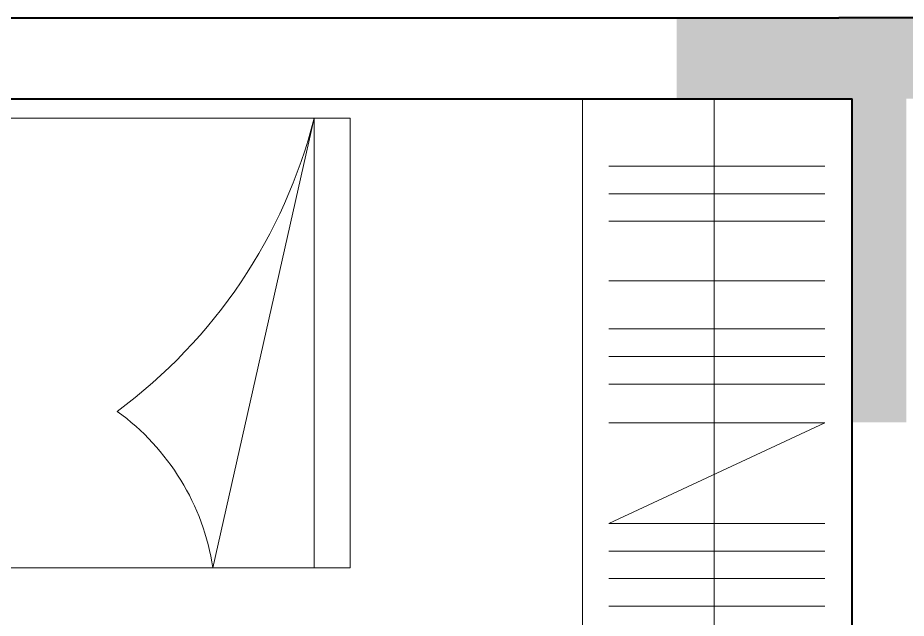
# Model space of a CAD drawing. Header units: millimetres. Extents: x 3491 to 3974, y 1583 to 1976.
# Drawn here: x 3948.421 to 3950.396, y 1960.706 to 1962.042 of the extents above; entities that cross this region are included whole.
import ezdxf

# ---------------------------------------------------------------- set-up
doc = ezdxf.new("R2010")
doc.units = ezdxf.units.MM
doc.layers.get('0').update_dxf_attribs({"lineweight": 5})
for name, color, linetype, lineweight in [('FURNITURE', 220, 'Continuous', 5), ('J', 7, 'Continuous', 5), ('Muro1', 162, 'Continuous', 40), ('PUB_H', 13, 'Continuous', 5)]:
    doc.layers.add(name, color=color, linetype=linetype, lineweight=lineweight)
doc.styles.add('DIM_FONT', font='SIMPLEX.shx', dxfattribs={"width": 0.8})

# ---------------------------------------------------------------- blocks, each defined once
blk = doc.blocks.new('A$C72CD3181')
at = {"layer": 'PUB_H'}
h = blk.add_hatch(color=256, dxfattribs=at)
h.paths.add_polyline_path([(3840, 8680), (3480, 8680), (3300, 8680), (2940, 8680), (2940, 8500), (3330, 8500), (3330, 7780), (3450, 7780), (3450, 8500), (3480, 8500), (3840, 8500)])
h.paths.add_polyline_path([(900, 8680), (0, 8680), (0, 7780), (180, 7780), (180, 8500), (900, 8500)])
blk = doc.blocks.new('RECTANG')
for p, q in [((1, 1), (0, 1)), ((1, 0), (1, 1)), ((0, 0), (1, 0))]:
    blk.add_line(p, q)
blk = doc.blocks.new('_C1LMW')
for q in [(0, -305.1), (0, -80)]:
    blk.add_line((-1000, -80), q)
for centre, radius, start, end in [((-1289.1, -1214.7), 1170.9, 36.5169, 75.7062), ((81, -828.5), 529.6, 98.7955, 144.0982), ((-348, -517.9), 4.547473508864641e-13, 270, 343.0338)]:
    blk.add_arc(centre, radius, start, end)
at = {"xscale": 1999.996, "yscale": 999.998, "zscale": 1999.996, "rotation": 90}
blk.add_blockref('RECTANG', (0, -2000), dxfattribs=at)
at = {"style": 'DIM_FONT', "width": 0.8, "flags": 9}
for tag in ['YSIZE', 'XSIZE']:
    blk.add_attdef(tag, (0, 0), '', height=0.5, dxfattribs=at)

msp = doc.modelspace()

# ---------------------------------------------------------------- linework, layer by layer
at = {"layer": 'FURNITURE', "linetype": 'ByBlock'}
for p, q in [((3949.6764, 1959.6905), (3949.6764, 1961.8615)), ((3949.9696, 1961.8615), (3949.9696, 1959.6905)), ((3950.2153, 1961.7116), (3949.7351, 1961.7116)), ((3950.2153, 1961.6501), (3949.7351, 1961.6501)), ((3950.2153, 1961.5887), (3949.7351, 1961.5887)), ((3950.2153, 1961.4562), (3949.7351, 1961.4562)), ((3950.2153, 1961.3497), (3949.7351, 1961.3497)), ((3950.2153, 1961.2883), (3949.7351, 1961.2883)), ((3950.2153, 1961.2268), (3949.7351, 1961.2268)), ((3949.7351, 1960.9168), (3950.2153, 1961.1402)), ((3950.2153, 1961.1402), (3949.7351, 1961.1402)), ((3950.2153, 1960.9168), (3949.7351, 1960.9168)), ((3950.2153, 1960.8553), (3949.7351, 1960.8553)), ((3950.2153, 1960.7939), (3949.7351, 1960.7939)), ((3950.2153, 1960.7324), (3949.7351, 1960.7324))]:
    msp.add_line(p, q, dxfattribs=at)
at = {"layer": 'Muro1'}
for points in [[(3946.9464, 1962.0415), (3950.2464, 1962.0415)], [(3950.4264, 1962.0415), (3950.2464, 1962.0415)], [(3947.1264, 1961.8615), (3950.2764, 1961.8615)], [(3950.2764, 1958.7115), (3950.2764, 1961.8615)]]:
    msp.add_lwpolyline(points, dxfattribs=at)

# ---------------------------------------------------------------- block references
at = {"layer": 'FURNITURE', "linetype": 'ByBlock', "xscale": 0.001, "yscale": 0.001, "zscale": 0.001, "rotation": 270}
msp.add_blockref('_C1LMW', (3949.1604, 1960.8179), dxfattribs=at)
at = {"layer": 'J', "xscale": 0.001, "yscale": 0.001, "zscale": 0.001}
msp.add_blockref('A$C72CD3181', (3946.9464, 1953.3615), dxfattribs=at)

doc.saveas('drawing.dxf')
